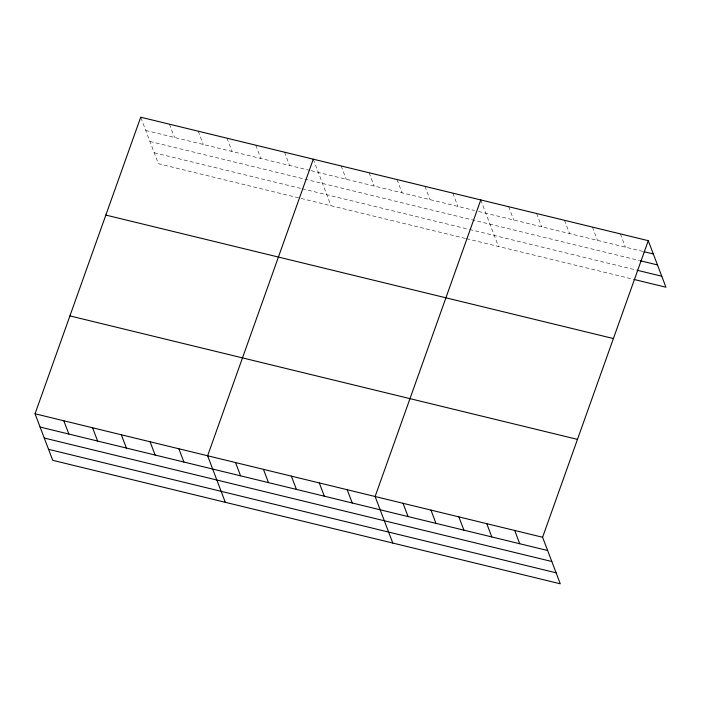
<?xml version="1.0" encoding="UTF-8"?>
<svg xmlns="http://www.w3.org/2000/svg" width="701" height="701" viewBox="0 0 701 701"><rect width="100%" height="100%" fill="white"/><g stroke="black" fill="none" stroke-linecap="round" stroke-linejoin="round"><path stroke-width="0.53" stroke-dasharray="3.5 2.63" d="M145.755 130.474L310.114 170.457M311.139 170.711L474.446 210.44M478.581 211.448L642.975 251.44M149.926 141.453L638.874 260.404M154.229 152.765L301.115 188.499M302.14 188.753L468.443 229.209M469.477 229.455L635.93 269.955M465.376 238.419L158.4 163.745L140.717 117.198M466.41 238.673L632.863 279.173M620.359 233.889L625.397 247.164M592.441 227.098L597.48 240.373M564.524 220.307L569.571 233.582M536.607 213.516L541.654 226.791M508.689 206.725L513.737 220M480.781 199.934L498.455 246.472M452.864 193.143L457.902 206.418M424.946 186.352L429.993 199.627M397.029 179.561L402.076 192.836M369.12 172.77L374.159 186.045M341.203 165.979L346.241 179.246M313.286 159.18L330.968 205.726M284.527 152.187L289.566 165.462M255.76 145.186L260.807 158.461M227.001 138.193L232.04 151.469M198.243 131.192L203.281 144.467M169.476 124.2L174.523 137.475"/><path stroke-width="1.05" d="M648.267 240.68L542.6 537.255L560.283 583.802L52.733 460.32L35.05 413.783L140.717 117.198L648.267 240.68L665.95 287.217L633.897 279.419M313.286 159.18L207.619 455.764L225.301 502.302M480.781 199.934L375.114 496.51L392.788 543.047M644.009 251.694L653.314 253.955M639.908 260.658L657.485 264.934M636.964 270.2L661.779 276.238M105.851 215.076L613.401 338.548M69.916 315.906L577.475 439.387M35.05 413.783L542.6 537.255M40.088 427.058L547.647 550.53M44.259 438.037L551.818 561.51M48.562 449.341L556.112 572.822M514.692 530.464L519.73 543.739M486.774 523.673L491.813 536.948M458.857 516.882L463.904 530.158M430.94 510.091L435.987 523.367M403.031 503.3L408.07 516.576M347.197 489.719L352.235 502.994M319.279 482.928L324.326 496.203M291.362 476.137L296.409 489.412M263.453 469.346L268.492 482.621M235.536 462.555L240.574 475.83M178.86 448.763L183.899 462.038M150.093 441.77L155.14 455.045M121.334 434.769L126.373 448.044M92.576 427.776L97.614 441.052M63.809 420.775L68.856 434.05"/></g></svg>
